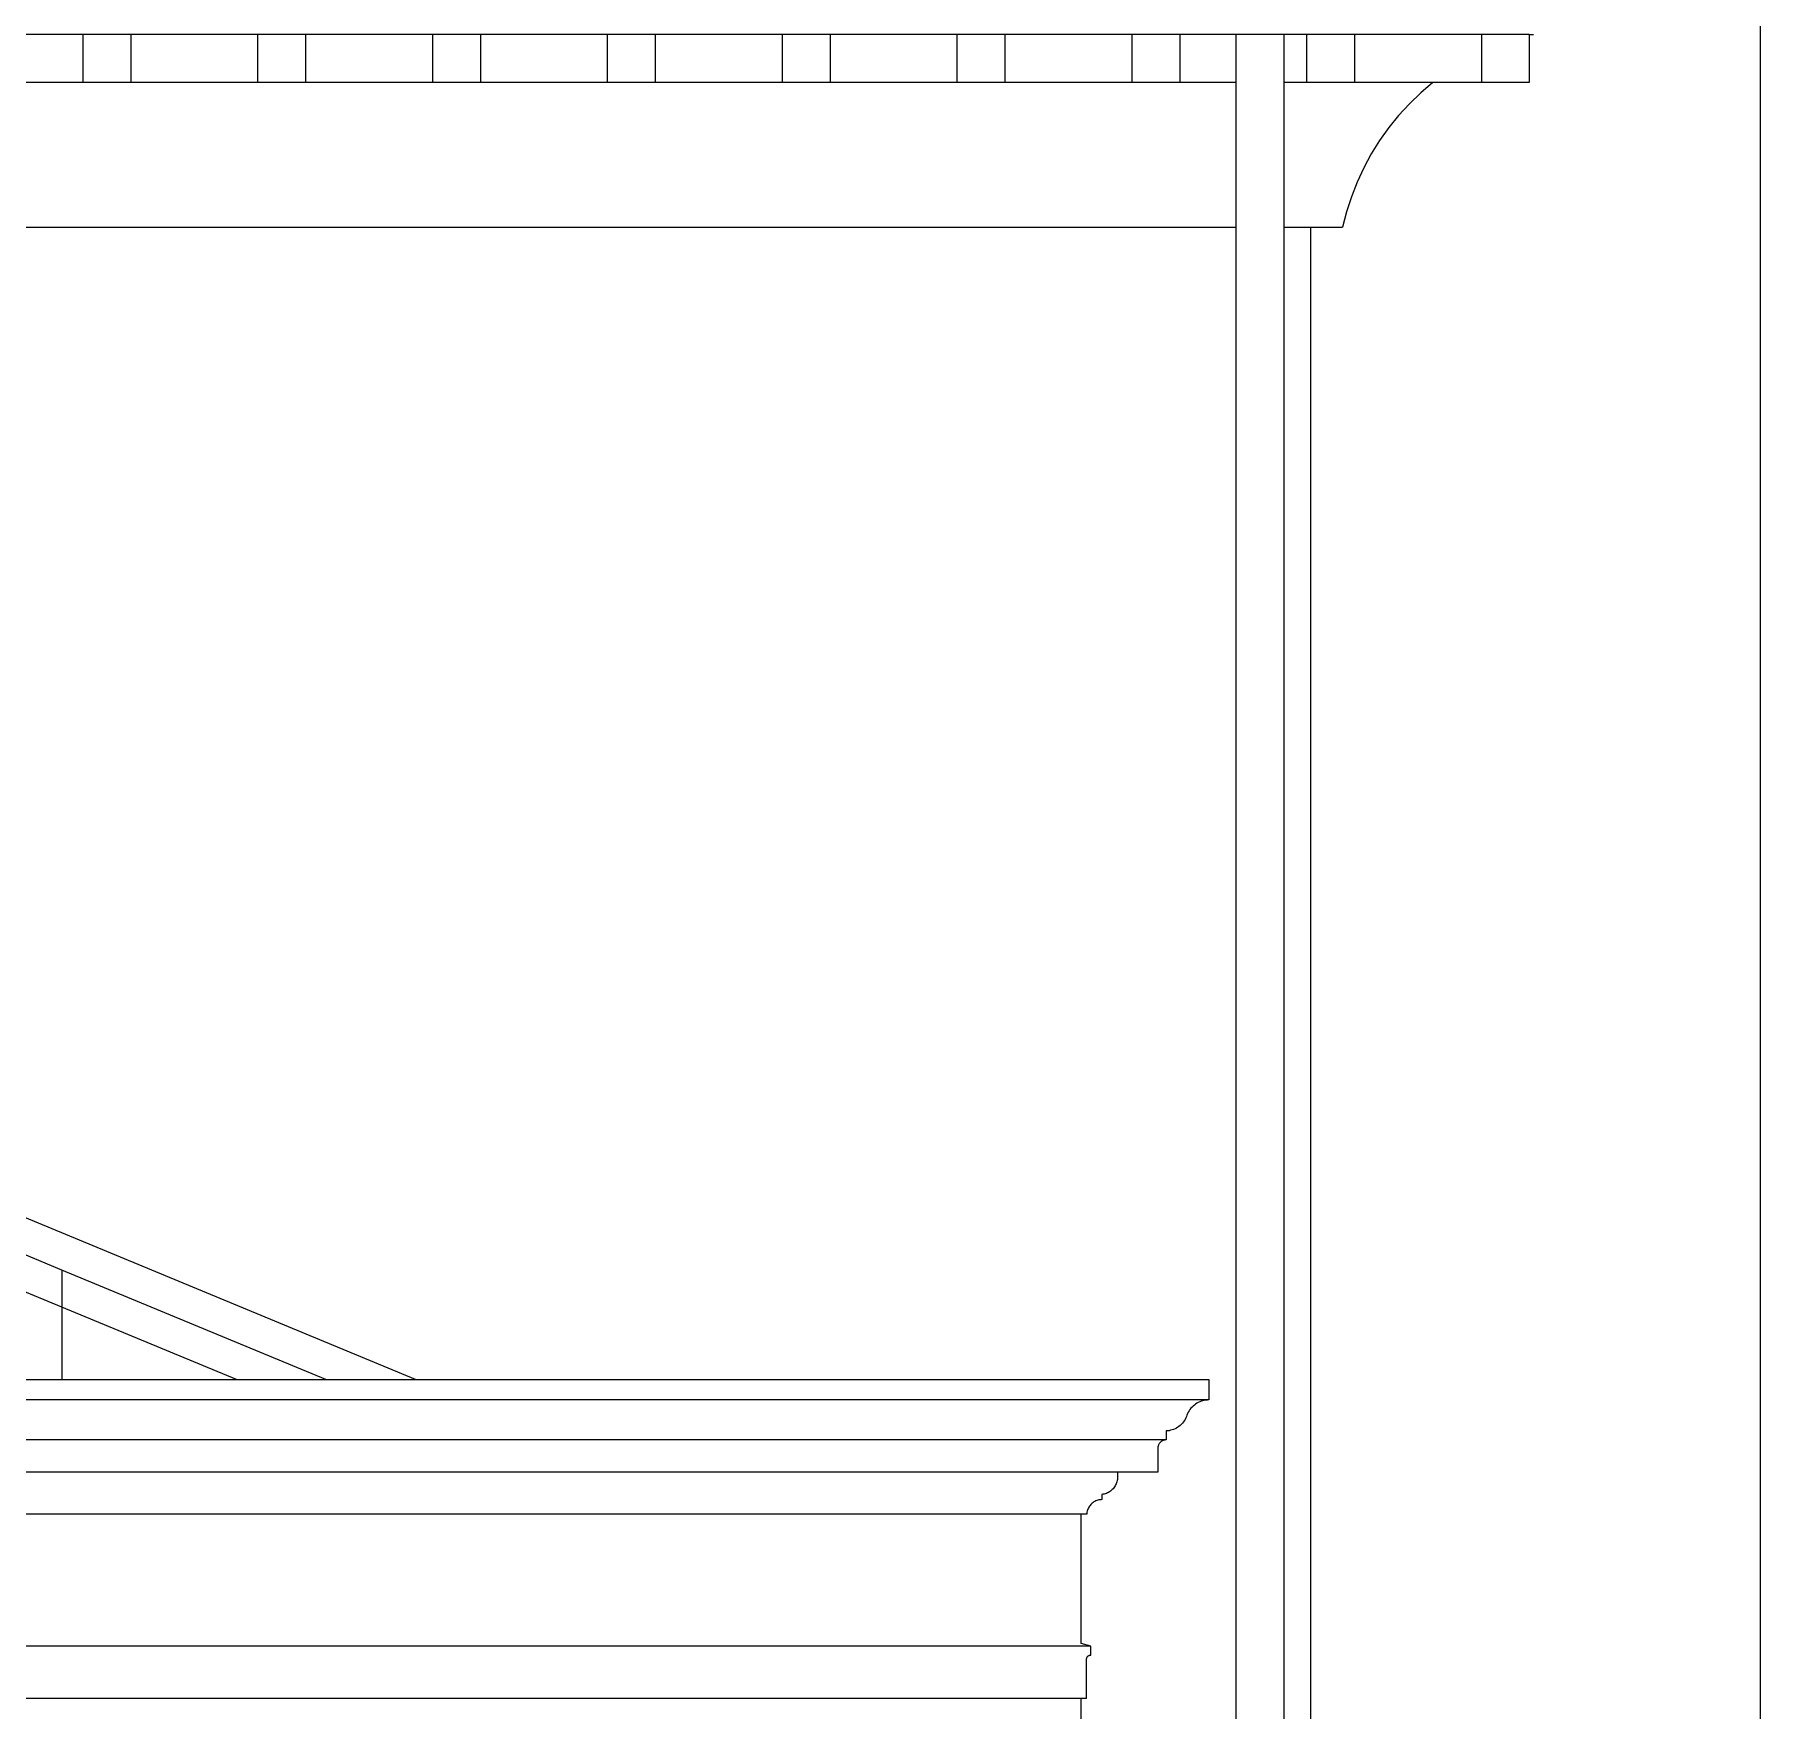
# Model space of a CAD drawing. Extents: x -71730 to 43516, y -8856 to 48457.
# Drawn here: x 29040 to 31558, y 5905 to 8348 of the extents above; entities that cross this region are included whole.
import ezdxf

# ---------------------------------------------------------------- set-up
doc = ezdxf.new("R2010")
doc.units = 0
doc.header["$MEASUREMENT"] = 0
doc.layers.get('0').update_dxf_attribs({"linetype": 'CONTINUOUS'})

msp = doc.modelspace()

# ---------------------------------------------------------------- linework, layer by layer
at = {"color": 22}
for p, q in [((31557.6, 3124.8), (31557.6, 10128.2)), ((29110.4, 8348), (28925.4, 8348)), ((29110.4, 8348), (29110.4, 8278)), ((29180.4, 8348), (29110.4, 8348)), ((29180.4, 8348), (29180.4, 8278)), ((29365.4, 8348), (29180.4, 8348)), ((29365.4, 8348), (29365.4, 8278)), ((29435.4, 8348), (29365.4, 8348)), ((29435.4, 8348), (29435.4, 8278)), ((29620.4, 8348), (29435.4, 8348)), ((29620.4, 8348), (29620.4, 8278)), ((29690.4, 8348), (29620.4, 8348)), ((29690.4, 8348), (29690.4, 8278)), ((29875.4, 8348), (29690.4, 8348)), ((29875.4, 8348), (29875.4, 8278)), ((29945.4, 8348), (29875.4, 8348)), ((29945.4, 8348), (29945.4, 8278)), ((30130.4, 8348), (29945.4, 8348)), ((30130.4, 8348), (30130.4, 8278)), ((30200.4, 8348), (30130.4, 8348)), ((30200.4, 8348), (30200.4, 8278)), ((30385.4, 8348), (30200.4, 8348)), ((30385.4, 8348), (30385.4, 8278)), ((30455.4, 8348), (30385.4, 8348)), ((30455.4, 8348), (30455.4, 8278)), ((30640.4, 8348), (30455.4, 8348)), ((30640.4, 8348), (30640.4, 8278)), ((30710.4, 8348), (30640.4, 8348)), ((30710.4, 8348), (30710.4, 8278)), ((30793, 8348), (30710.4, 8348)), ((30863, 8348), (30793, 8348)), ((30793, 8278), (30793, 8348)), ((30895.4, 8348), (30863, 8348)), ((30863, 8278), (30863, 8348)), ((30895.4, 8348), (30895.4, 8278)), ((30965.4, 8348), (30895.4, 8348)), ((30965.4, 8348), (30965.4, 8278)), ((31150.4, 8348), (30965.4, 8348)), ((31220.4, 8348), (31150.4, 8348)), ((31150.4, 8348), (31150.4, 8278)), ((31220.4, 8348), (31226.3, 8348.2)), ((31220.4, 8348), (31220.4, 8278)), ((29110.4, 8278), (28925.4, 8278)), ((29180.4, 8278), (29110.4, 8278)), ((29365.4, 8278), (29180.4, 8278)), ((29435.4, 8278), (29365.4, 8278)), ((29620.4, 8278), (29435.4, 8278)), ((29690.4, 8278), (29620.4, 8278)), ((29875.4, 8278), (29690.4, 8278)), ((29945.4, 8278), (29875.4, 8278)), ((30130.4, 8278), (29945.4, 8278)), ((30200.4, 8278), (30130.4, 8278)), ((30385.4, 8278), (30200.4, 8278)), ((30455.4, 8278), (30385.4, 8278)), ((30640.4, 8278), (30455.4, 8278)), ((30710.4, 8278), (30640.4, 8278)), ((30793, 8278), (30710.4, 8278)), ((30793, 8067.4), (30793, 8278)), ((30895.4, 8278), (30863, 8278)), ((30863, 8067.4), (30863, 8278)), ((30965.4, 8278), (30895.4, 8278)), ((31079.5, 8278), (30965.4, 8278)), ((31062, 8263.1), (31045.4, 8247.1)), ((31079.5, 8278), (31062, 8263.1)), ((31150.4, 8278), (31079.5, 8278)), ((31220.4, 8278), (31150.4, 8278)), ((31045.4, 8247.1), (31029.8, 8230.2)), ((31015.4, 8212.3), (31002, 8193.6)), ((31029.8, 8230.2), (31015.4, 8212.3)), ((31002, 8193.6), (30989.8, 8174.1)), ((30989.8, 8174.1), (30978.9, 8153.8)), ((30969.2, 8133), (30960.8, 8111.5)), ((30978.9, 8153.8), (30969.2, 8133)), ((30960.8, 8111.5), (30953.8, 8089.6)), ((30953.8, 8089.6), (30948.1, 8067.4)), ((27835.8, 8067.4), (30793, 8067.4)), ((30793, 3114.6), (30793, 8067.4)), ((30863, 8067.4), (30901.1, 8067.4)), ((30863, 3115.5), (30863, 8067.4)), ((30901.1, 8067.4), (30901.1, 3116)), ((30901.1, 8067.4), (30948.1, 8067.4))]:
    msp.add_line(p, q, dxfattribs=at)
at = {"color": 95}
for p, q in [((29595.8, 6387.2), (28108.1, 7003.4)), ((29080.1, 6546.7), (28566.1, 6759.6)), ((29080.1, 6492.5), (28566.1, 6705.4)), ((29080.1, 6546.7), (29080.1, 6492.5)), ((29465.1, 6387.2), (29080.1, 6546.7)), ((29334.5, 6387.2), (29080.1, 6492.5)), ((29080.1, 6492.5), (29080.1, 6387.2)), ((28942.5, 6387.2), (29080.1, 6387.2)), ((29080.1, 6387.2), (29334.5, 6387.2)), ((29334.5, 6387.2), (29465.1, 6387.2)), ((29465.1, 6387.2), (29595.8, 6387.2)), ((29595.8, 6387.2), (30753.1, 6387.2)), ((30753.1, 6387.2), (30753.1, 6357.4)), ((30753.1, 6357.4), (25107.1, 6357.4)), ((30726.8, 6345.2), (30725.4, 6343.4)), ((30728.4, 6346.9), (30726.8, 6345.2)), ((30730, 6348.5), (30728.4, 6346.9)), ((30731.8, 6350), (30730, 6348.5)), ((30733.7, 6351.3), (30731.8, 6350)), ((30735.6, 6352.6), (30733.7, 6351.3)), ((30737.6, 6353.7), (30735.6, 6352.6)), ((30739.7, 6354.7), (30737.6, 6353.7)), ((30741.8, 6355.5), (30739.7, 6354.7)), ((30744, 6356.2), (30741.8, 6355.5)), ((30746.3, 6356.7), (30744, 6356.2)), ((30748.5, 6357.1), (30746.3, 6356.7)), ((30750.8, 6357.3), (30748.5, 6357.1)), ((30753.1, 6357.4), (30750.8, 6357.3)), ((30709.4, 6318.9), (30707.6, 6317.5)), ((30711.2, 6320.3), (30709.4, 6318.9)), ((30712.9, 6321.9), (30711.2, 6320.3)), ((30714.4, 6323.5), (30712.9, 6321.9)), ((30715.8, 6325.3), (30714.4, 6323.5)), ((30717.1, 6327.1), (30715.8, 6325.3)), ((30718.3, 6329.1), (30717.1, 6327.1)), ((30719.3, 6331.1), (30718.3, 6329.1)), ((30720.2, 6333.2), (30719.3, 6331.1)), ((30721, 6335.4), (30720.2, 6333.2)), ((30721.9, 6337.5), (30721, 6335.4)), ((30722.9, 6339.5), (30721.9, 6337.5)), ((30724.1, 6341.5), (30722.9, 6339.5)), ((30725.4, 6343.4), (30724.1, 6341.5)), ((30690.5, 6299.2), (25107.1, 6299.2)), ((30681, 6294.2), (30680.5, 6293.6)), ((30681.5, 6294.9), (30681, 6294.2)), ((30682.1, 6295.5), (30681.5, 6294.9)), ((30682.7, 6296.1), (30682.1, 6295.5)), ((30683.4, 6296.6), (30682.7, 6296.1)), ((30684.1, 6297.1), (30683.4, 6296.6)), ((30684.8, 6297.6), (30684.1, 6297.1)), ((30685.5, 6298), (30684.8, 6297.6)), ((30686.3, 6298.3), (30685.5, 6298)), ((30687.1, 6298.6), (30686.3, 6298.3)), ((30687.9, 6298.9), (30687.1, 6298.6)), ((30688.8, 6299), (30687.9, 6298.9)), ((30689.6, 6299.2), (30688.8, 6299)), ((30690.5, 6299.2), (30689.6, 6299.2)), ((30692.7, 6312.3), (30690.5, 6312.2)), ((30690.5, 6312.2), (30690.5, 6299.2)), ((30695, 6312.6), (30692.7, 6312.3)), ((30697.2, 6313.1), (30695, 6312.6)), ((30699.4, 6313.7), (30697.2, 6313.1)), ((30701.5, 6314.4), (30699.4, 6313.7)), ((30703.6, 6315.3), (30701.5, 6314.4)), ((30705.6, 6316.4), (30703.6, 6315.3)), ((30707.6, 6317.5), (30705.6, 6316.4)), ((30678.6, 6288.9), (30678.4, 6288)), ((30678.4, 6288), (30678.4, 6287.2)), ((30678.4, 6287.2), (30678.4, 6252)), ((30678.8, 6289.7), (30678.6, 6288.9)), ((30679, 6290.5), (30678.8, 6289.7)), ((30679.3, 6291.3), (30679, 6290.5)), ((30679.6, 6292.1), (30679.3, 6291.3)), ((30680, 6292.8), (30679.6, 6292.1)), ((30680.5, 6293.6), (30680, 6292.8)), ((30619.8, 6252), (25461.3, 6252)), ((30619.8, 6252), (30619.8, 6244.9)), ((30678.4, 6252), (30619.8, 6252)), ((30619.8, 6244.9), (30619.8, 6243.2)), ((30598.5, 6219.8), (30596.9, 6219.6)), ((30596.9, 6219.6), (30596.9, 6212.1)), ((30600.2, 6220.2), (30598.5, 6219.8)), ((30601.8, 6220.6), (30600.2, 6220.2)), ((30603.5, 6221.2), (30601.8, 6220.6)), ((30605, 6221.9), (30603.5, 6221.2)), ((30606.5, 6222.6), (30605, 6221.9)), ((30608, 6223.5), (30606.5, 6222.6)), ((30609.4, 6224.5), (30608, 6223.5)), ((30610.7, 6225.5), (30609.4, 6224.5)), ((30612, 6226.7), (30610.7, 6225.5)), ((30613.2, 6227.9), (30612, 6226.7)), ((30614.3, 6229.2), (30613.2, 6227.9)), ((30615.3, 6230.5), (30614.3, 6229.2)), ((30616.2, 6232), (30615.3, 6230.5)), ((30617, 6233.5), (30616.2, 6232)), ((30617.8, 6235), (30617, 6233.5)), ((30618.4, 6236.6), (30617.8, 6235)), ((30618.9, 6238.2), (30618.4, 6236.6)), ((30619.3, 6239.9), (30618.9, 6238.2)), ((30619.6, 6241.5), (30619.3, 6239.9)), ((30619.8, 6243.2), (30619.6, 6241.5)), ((30575.2, 6194), (30574.9, 6192.5)), ((30575.5, 6195.5), (30575.2, 6194)), ((30576, 6196.9), (30575.5, 6195.5)), ((30576.5, 6198.4), (30576, 6196.9)), ((30577.2, 6199.8), (30576.5, 6198.4)), ((30577.9, 6201.1), (30577.2, 6199.8)), ((30578.7, 6202.4), (30577.9, 6201.1)), ((30579.6, 6203.6), (30578.7, 6202.4)), ((30580.6, 6204.8), (30579.6, 6203.6)), ((30581.7, 6205.9), (30580.6, 6204.8)), ((30582.8, 6206.9), (30581.7, 6205.9)), ((30584, 6207.8), (30582.8, 6206.9)), ((30585.3, 6208.7), (30584, 6207.8)), ((30586.6, 6209.4), (30585.3, 6208.7)), ((30588, 6210.1), (30586.6, 6209.4)), ((30589.4, 6210.7), (30588, 6210.1)), ((30590.8, 6211.2), (30589.4, 6210.7)), ((30592.3, 6211.6), (30590.8, 6211.2)), ((30593.8, 6211.8), (30592.3, 6211.6)), ((30595.3, 6212), (30593.8, 6211.8)), ((30596.9, 6212.1), (30595.3, 6212)), ((30566.6, 6191), (25450.3, 6191)), ((30566.6, 6002.2), (30566.6, 6191)), ((30574.8, 6191), (30566.6, 6191)), ((30574.9, 6192.5), (30574.8, 6191)), ((30580.6, 5998.4), (25399.5, 5998.4)), ((30580.6, 5998.4), (30566.6, 6002.2)), ((30580.6, 5985.4), (30580.6, 5998.4)), ((30574.6, 5980.2), (30574.7, 5980.6)), ((30574.6, 5979.8), (30574.6, 5980.2)), ((30574.6, 5979.4), (30574.6, 5979.8)), ((30574.6, 5922.2), (30574.6, 5979.4)), ((30574.7, 5980.6), (30574.8, 5981)), ((30574.8, 5981), (30574.9, 5981.4)), ((30574.9, 5981.4), (30575, 5981.7)), ((30575, 5981.7), (30575.2, 5982.1)), ((30575.2, 5982.1), (30575.4, 5982.4)), ((30575.4, 5982.4), (30575.6, 5982.8)), ((30575.6, 5982.8), (30575.8, 5983.1)), ((30575.8, 5983.1), (30576.1, 5983.4)), ((30576.1, 5983.4), (30576.3, 5983.7)), ((30576.3, 5983.7), (30576.6, 5983.9)), ((30576.6, 5983.9), (30576.9, 5984.2)), ((30576.9, 5984.2), (30577.3, 5984.4)), ((30577.3, 5984.4), (30577.6, 5984.6)), ((30577.6, 5984.6), (30577.9, 5984.8)), ((30577.9, 5984.8), (30578.3, 5985)), ((30578.3, 5985), (30578.7, 5985.1)), ((30578.7, 5985.1), (30579, 5985.2)), ((30579, 5985.2), (30579.4, 5985.3)), ((30579.4, 5985.3), (30579.8, 5985.4)), ((30579.8, 5985.4), (30580.2, 5985.4)), ((30580.2, 5985.4), (30580.6, 5985.4)), ((30566.6, 5922.2), (25394.4, 5922.2)), ((30574.6, 5922.2), (30566.6, 5922.2)), ((30566.6, 5887.2), (30566.6, 5922.2))]:
    msp.add_line(p, q, dxfattribs=at)

doc.saveas('drawing.dxf')
